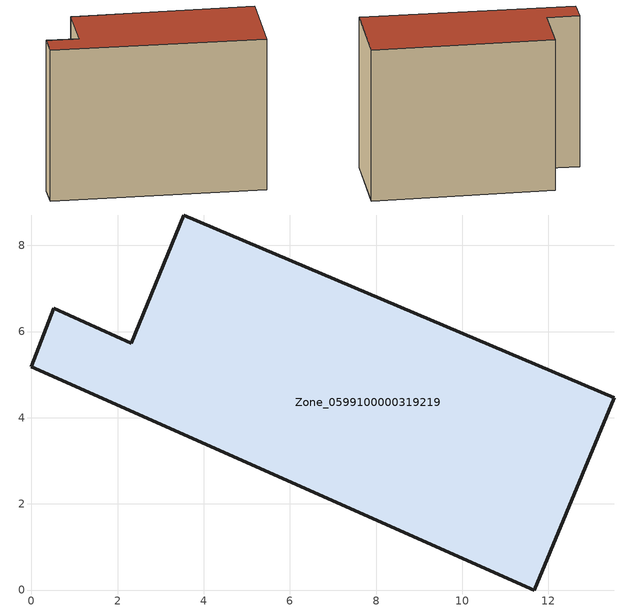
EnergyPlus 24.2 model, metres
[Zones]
Zone_0599100000319219
 floor ground (C_G): 11.67,0 0,5.19 0.52,6.54 2.31,5.73 3.53,8.71 13.52,4.46 z0
 wall outside (C_F): 2.31,5.73 0.52,6.54 0,5.19 11.67,0 13.52,4.46 3.53,8.71 2.31,5.73 z0:9.64
 roof outside (C_R): 13.52,4.46 3.53,8.71 2.31,5.73 0.52,6.54 0,5.19 11.67,0 z9.64
[BUILDING]
Pand.0599100000319219: North Axis=0; Terrain=City; Loads Convergence Tolerance Value=0.04; Temperature Convergence Tolerance Value=0.4; Solar Distribution=FullExterior; Maximum Number of Warmup Days=25; Minimum Number of Warmup Days=1
[Site:Location]
Rotterdam.The.Hague.AP_ZH_NLD Design_Conditions: Latitude=51.96; Longitude=4.45; Time Zone=1; Elevation=-4.5
[SITE:GROUNDTEMPERATURE:BUILDINGSURFACE]
18, 18, 18, 18, 18, 18, 18, 18, 18, 18, 18, 18
[MATERIAL] Thermal Absorptance=0.9; Solar Absorptance=0.7; Visible Absorptance=0.7
Name | Roughness | Thickness | Conductivity | Density | Specific Heat
G.TI.1946 | MediumSmooth | 0.15 | 1 | 540 | 1210
F.TI.1946 | Rough | 0.3 | 0.857143 | 1920 | 840
R.TI.1946 | MediumRough | 0.2 | 0.1 | 1500 | 1000
[CONSTRUCTION]
C_G: G.TI.1946
C_F: F.TI.1946
C_R: R.TI.1946
[ZONE]
Zone_0599100000319219: Type=1; Multiplier=1; Ceiling Height=Autocalculate; Volume=Autocalculate; Floor Area=autocalculate; Part of Total Floor Area=Yes
[ZONEINFILTRATION:DESIGNFLOWRATE]
Infil_Zone_0599100000319219: Zone or ZoneList or Space or SpaceList=Zone_0599100000319219; Schedule=AlwaysOn; Design Flow Rate Calculation Method=Flow/Area; Flow Rate per Floor Area=0.003; Constant Term Coefficient=1; Temperature Term Coefficient=0; Velocity Term Coefficient=0; Velocity Squared Term Coefficient=0
[HVACTEMPLATE:ZONE:IDEALLOADSAIRSYSTEM]
Zone_0599100000319219: Maximum Heating Supply Air Temperature=50; Minimum Cooling Supply Air Temperature=13; Maximum Heating Supply Air Humidity Ratio=0.0156; Minimum Cooling Supply Air Humidity Ratio=0.0077; Heating Limit=NoLimit; Cooling Limit=NoLimit; Dehumidification Control Type=ConstantSensibleHeatRatio; Cooling Sensible Heat Ratio=0.7; Dehumidification Setpoint=60; Humidification Control Type=None; Humidification Setpoint=30; Outdoor Air Method=None; Outdoor Air Flow Rate per Person=0.00944; Outdoor Air Flow Rate per Zone Floor Area=0; Outdoor Air Flow Rate per Zone=0; Demand Controlled Ventilation Type=None; Outdoor Air Economizer Type=NoEconomizer; Heat Recovery Type=None; Sensible Heat Recovery Effectiveness=0.7; Latent Heat Recovery Effectiveness=0.65
[ZONECONTROL:THERMOSTAT]
ThermostatControl_Zone_0599100000319219: Zone or ZoneList=Zone_0599100000319219; Control Type Schedule=DualSetpointControlType; Control 1=Thermostat_Zone_0599100000319219; Temperature Difference Between Cutout And Setpoint=0
[THERMOSTATSETPOINT:DUALSETPOINT]
Thermostat_Zone_0599100000319219: Heating Setpoint Temperature Schedule=HeatingSetpoint_Zone_0599100000319219; Cooling Setpoint Temperature Schedule=CoolingSetpoint_Zone_0599100000319219
[SCHEDULE:COMPACT]
HeatingSetpoint_Zone_0599100000319219: Through: 12/31, For: AllDays, Until: 24:00, 21
CoolingSetpoint_Zone_0599100000319219: Through: 12/31, For: AllDays, Until: 24:00, 24
DualSetpointControlType: Through: 12/31, For: AllDays, Until: 24:00, 4
AlwaysOn: Through: 12/31, For: AllDays, Until: 24:00, 1
